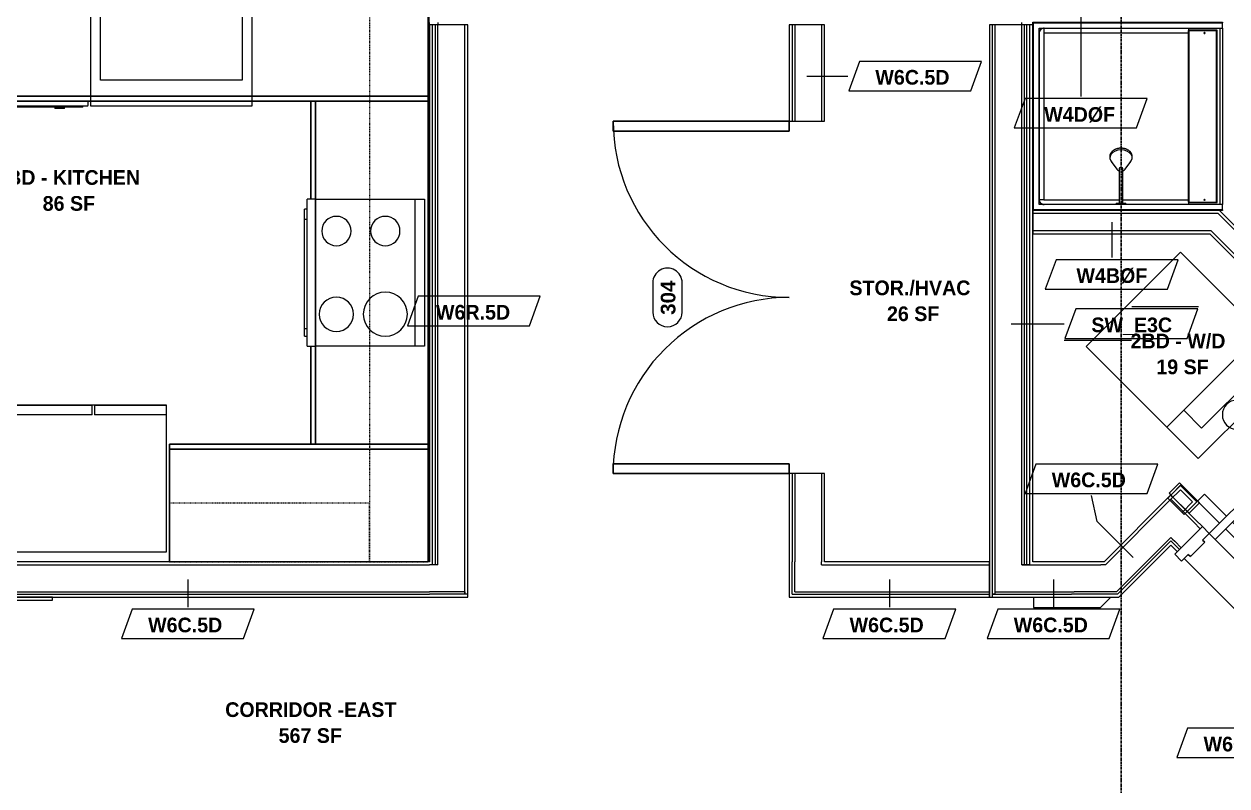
# Model space of a CAD drawing. Header units: inches. Extents: x -4058 to -1781, y 9814 to 12264.
# Drawn here: x -2724.6 to -2478.7, y 11679.6 to 11835.2 of the extents above; entities that cross this region are included whole.
import ezdxf

# ---------------------------------------------------------------- set-up
doc = ezdxf.new("R2010")
doc.units = ezdxf.units.IN
doc.header["$MEASUREMENT"] = 0
doc.linetypes.add('Dash', pattern=[0.25, 0.125, -0.125])
doc.linetypes.add('Grid Line 1_2_', pattern=[0.875, 0.5, -0.125, 0.125, -0.125])
for name, color, linetype, lineweight in [('0-1', 7, 'Continuous', 5), ('0-3', 8, 'Continuous', 9), ('A-AREA-IDEN', 2, 'Continuous', 9), ('A-DOOR-1', 7, 'Continuous', 9), ('A-DOOR-2', 10, 'Continuous', 30), ('A-DOOR-3', 31, 'Continuous', 9), ('A-DOOR-4', 31, 'Continuous', 30), ('A-DOOR-FRAM-2', 10, 'Continuous', 30), ('A-DOOR-IDEN', 31, 'Continuous', 9), ('A-FLOR-1', 7, 'Continuous', 9), ('A-FLOR-2', 192, 'Continuous', 9), ('A-WALL', 113, 'Continuous', 18), ('A-WALL-2', 250, 'Continuous', 18), ('A-WALL-3', 113, 'Continuous', 9), ('A-WALL-IDEN', 211, 'Continuous', 9), ('I-WALL-1', 7, 'Continuous', 9), ('P-SANR-FIXT', 6, 'Continuous', 9), ('Q-CASE', 31, 'Continuous', 9), ('Q-CASE-HDLN', 31, 'Dash', 9), ('Q-SPCQ', 91, 'Continuous', 9), ('S-GRID-1', 1, 'Grid Line 1_2_', 30)]:
    doc.layers.add(name, color=color, linetype=linetype, lineweight=lineweight)
doc.styles.add('Arial_B', font='arialbd.ttf', dxfattribs={"height": 3})
doc.styles.add('Century Gothic_B', font='GOTHICB.TTF', dxfattribs={"height": 3})

# ---------------------------------------------------------------- blocks, each defined once
blk = doc.blocks.new('CTR - 1st Phase - Shell_rvt-1-UNITS PLANS - 3RD FLOOR')
at = {"layer": 'A-FLOR-1'}
for p, q in [((-2641.75, 11835.07), (-2641.75, 11835.56)), ((-2640, 11835.56), (-2640, 11835.07)), ((-2520.62, 11835.07), (-2520.62, 11835.56)), ((-2518.25, 11718.11), (-2518.25, 11715.99)), ((-2504.54, 11715.99), (-2502.42, 11718.11)), ((-2518.25, 11715.99), (-2504.54, 11715.99))]:
    blk.add_line(p, q, dxfattribs=at)
blk = doc.blocks.new('HOLLOW METAL - DOUBLE - HM - METAL LEAF - 20 MIN_ - 6-0 x 6-8-2194248-UNITS PLANS - 3RD FLOOR')
at = {"layer": 'A-DOOR-1'}
for centre, start, end in [((-36, 3.625), 360, 90), ((36, 3.625), 90, 180)]:
    blk.add_arc(centre, 36, start, end, dxfattribs=at)
at = {"layer": 'A-DOOR-2'}
for p, q in [((-36, 3.625), (-36, 39.625)), ((-36, 39.625), (-34, 39.625)), ((-34, 39.625), (-34, 3.625)), ((36, 39.625), (34, 39.625)), ((34, 39.625), (34, 3.625)), ((36, 3.625), (36, 39.625)), ((-34, 3.625), (-36, 3.625)), ((34, 3.625), (36, 3.625))]:
    blk.add_line(p, q, dxfattribs=at)
blk = doc.blocks.new('HOLLOW METAL - UNIT DOOR-2191977-UNITS PLANS - 3RD FLOOR')
at = {"layer": 'A-DOOR-1'}
blk.add_arc((18, -3.875), 36, 180, 270, dxfattribs=at)
at = {"layer": 'A-DOOR-2'}
for p, q in [((16.25, -3.875), (18, -3.875)), ((16.25, -39.875), (16.25, -3.875)), ((18, -3.875), (18, -39.875)), ((18, -39.875), (16.25, -39.875))]:
    blk.add_line(p, q, dxfattribs=at)
at = {"layer": 'A-DOOR-FRAM-2'}
for p, q in [((-20, 4.125), (-18, 4.125)), ((-20, -3.875), (-20, 4.125)), ((-18, 4.125), (-18, 2.1875)), ((18, 4.125), (20, 4.125)), ((18, 2.1875), (18, 4.125)), ((20, 4.125), (20, -3.875)), ((-18, 2.1875), (-17.375, 2.1875)), ((-17.375, 2.1875), (-17.375, -1.9375)), ((17.375, 2.1875), (18, 2.1875)), ((17.375, -1.9375), (17.375, 2.1875)), ((-18, -1.9375), (-18, -3.875)), ((-17.375, -1.9375), (-18, -1.9375)), ((18, -1.9375), (17.375, -1.9375)), ((18, -3.875), (18, -1.9375)), ((-18, -3.875), (-20, -3.875)), ((20, -3.875), (18, -3.875))]:
    blk.add_line(p, q, dxfattribs=at)
blk = doc.blocks.new('CTR - 1st Phase - Common Walls_rvt-1-UNITS PLANS - 3RD FLOOR')
at = {"layer": 'A-WALL-2'}
for p, q in [((-2641.12, 11724.74), (-2641.12, 11835.07)), ((-2640.5, 11724.74), (-2640.5, 11835.07)), ((-2640, 11724.74), (-2640, 11835.07)), ((-2634.5, 11719.24), (-2634.5, 11835.07)), ((-2567.57, 11835.07), (-2567.57, 11815.36)), ((-2567.07, 11835.07), (-2567.07, 11815.36)), ((-2561.57, 11835.07), (-2561.57, 11815.36)), ((-2526.62, 11725.36), (-2526.62, 11835.07)), ((-2526.12, 11725.36), (-2526.12, 11835.07)), ((-2520.62, 11725.36), (-2520.62, 11835.07)), ((-2520.12, 11725.36), (-2520.12, 11835.07)), ((-2519.62, 11725.36), (-2519.62, 11835.07)), ((-2519, 11725.36), (-2519, 11835.07)), ((-2567.57, 11743.36), (-2567.57, 11725.36)), ((-2567.07, 11743.36), (-2567.07, 11725.36)), ((-2561.57, 11743.36), (-2561.57, 11725.36)), ((-2503.57, 11724.74), (-2490.19, 11738.12)), ((-2490.19, 11738.12), (-2486.3, 11734.23)), ((-2486.3, 11734.23), (-2485.51, 11733.44)), ((-2485.51, 11733.44), (-2484.18, 11732.11)), ((-2501.3, 11719.24), (-2490.19, 11730.34)), ((-2501.09, 11718.74), (-2490.19, 11729.64)), ((-2490.19, 11730.34), (-2489.84, 11729.99)), ((-2490.19, 11729.64), (-2489.75, 11729.19)), ((-2489.84, 11729.99), (-2489.4, 11729.55)), ((-2489.4, 11729.55), (-2488.07, 11728.22)), ((-2489.75, 11729.19), (-2488.43, 11727.87)), ((-2731.11, 11724.74), (-2641.75, 11724.74)), ((-2641.12, 11724.74), (-2641.75, 11724.74)), ((-2640.5, 11724.74), (-2641.12, 11724.74)), ((-2640, 11724.74), (-2640.5, 11724.74)), ((-2567.57, 11719.24), (-2567.57, 11725.36)), ((-2567.07, 11724.74), (-2567.07, 11725.36)), ((-2567.07, 11719.24), (-2567.07, 11724.74)), ((-2561.57, 11724.74), (-2561.57, 11725.36)), ((-2561.57, 11724.74), (-2527.25, 11724.74)), ((-2526.62, 11718.74), (-2526.62, 11725.36)), ((-2526.12, 11724.74), (-2526.12, 11725.36)), ((-2526.12, 11719.24), (-2526.12, 11724.74)), ((-2520.62, 11724.74), (-2520.62, 11725.36)), ((-2520.12, 11724.74), (-2520.62, 11724.74)), ((-2520.62, 11724.74), (-2520.12, 11724.74)), ((-2520.12, 11724.74), (-2520.12, 11725.36)), ((-2519.62, 11724.74), (-2520.12, 11724.74)), ((-2520.12, 11724.74), (-2519.62, 11724.74)), ((-2519.62, 11724.74), (-2519.62, 11725.36)), ((-2519, 11724.74), (-2519.62, 11724.74)), ((-2519.62, 11724.74), (-2519, 11724.74)), ((-2519, 11724.74), (-2519, 11725.36)), ((-2519, 11724.74), (-2504.46, 11724.74)), ((-2503.57, 11724.74), (-2504.46, 11724.74)), ((-2731.11, 11719.24), (-2641.75, 11719.24)), ((-2731.11, 11718.74), (-2641.75, 11718.74)), ((-2640, 11719.24), (-2641.75, 11719.24)), ((-2634.5, 11718.74), (-2641.75, 11718.74)), ((-2634.5, 11719.24), (-2640, 11719.24)), ((-2634.5, 11718.74), (-2634.5, 11719.24)), ((-2634.5, 11719.24), (-2634.5, 11718.74)), ((-2633.87, 11718.74), (-2634.5, 11718.74)), ((-2567.57, 11718.74), (-2567.57, 11719.24)), ((-2567.57, 11718.74), (-2527.25, 11718.74)), ((-2567.07, 11719.24), (-2527.25, 11719.24)), ((-2526.62, 11718.11), (-2526.62, 11718.74)), ((-2526.12, 11718.74), (-2526.62, 11718.74)), ((-2526.62, 11718.74), (-2526.12, 11718.74)), ((-2526.12, 11718.74), (-2526.12, 11719.24)), ((-2526.12, 11719.24), (-2509.96, 11719.24)), ((-2526.12, 11718.74), (-2510.46, 11718.74)), ((-2501.8, 11718.74), (-2510.46, 11718.74)), ((-2509.07, 11719.24), (-2509.96, 11719.24)), ((-2501.3, 11719.24), (-2509.07, 11719.24)), ((-2501.09, 11718.74), (-2501.8, 11718.74))]:
    blk.add_line(p, q, dxfattribs=at)
at = {"layer": 'I-WALL-1'}
for p, q in [((-2641.75, 11835.07), (-2641.75, 11725.36)), ((-2633.87, 11835.07), (-2641.75, 11835.07)), ((-2633.87, 11718.74), (-2633.87, 11835.07)), ((-2560.95, 11835.07), (-2568.2, 11835.07)), ((-2568.2, 11835.07), (-2568.2, 11815.36)), ((-2560.95, 11815.36), (-2560.95, 11835.07)), ((-2527.25, 11835.07), (-2527.25, 11725.36)), ((-2518.37, 11835.07), (-2527.25, 11835.07)), ((-2568.2, 11815.36), (-2560.95, 11815.36)), ((-2518.37, 11725.36), (-2518.37, 11797.11)), ((-2560.95, 11743.36), (-2568.2, 11743.36)), ((-2568.2, 11743.36), (-2568.2, 11725.36)), ((-2560.95, 11725.36), (-2560.95, 11743.36)), ((-2490.19, 11739), (-2503.83, 11725.36)), ((-2489.75, 11738.56), (-2490.19, 11739)), ((-2485.07, 11733.88), (-2489.75, 11738.56)), ((-2483.74, 11732.55), (-2485.07, 11733.88)), ((-2481.09, 11729.9), (-2456.87, 11705.68)), ((-2500.83, 11718.11), (-2490.19, 11728.75)), ((-2490.19, 11728.75), (-2488.87, 11727.43)), ((-2641.75, 11725.36), (-2731.11, 11725.36)), ((-2568.2, 11725.36), (-2568.2, 11718.74)), ((-2527.25, 11725.36), (-2560.95, 11725.36)), ((-2527.25, 11718.11), (-2527.25, 11725.36)), ((-2527.25, 11725.36), (-2527.25, 11718.11)), ((-2503.83, 11725.36), (-2518.37, 11725.36)), ((-2462, 11700.56), (-2487.45, 11726.01)), ((-2718.77, 11718.11), (-2738.36, 11718.11)), ((-2738.36, 11717.49), (-2718.77, 11717.49)), ((-2731.11, 11718.11), (-2641.75, 11718.11)), ((-2718.77, 11717.49), (-2718.77, 11718.11)), ((-2641.75, 11718.11), (-2633.87, 11718.11)), ((-2633.87, 11718.11), (-2633.87, 11718.74)), ((-2568.2, 11718.74), (-2568.2, 11718.11)), ((-2568.2, 11718.11), (-2527.25, 11718.11)), ((-2527.25, 11718.11), (-2526.62, 11718.11)), ((-2526.62, 11718.11), (-2511.08, 11718.11)), ((-2511.08, 11718.11), (-2501.71, 11718.11)), ((-2501.71, 11718.11), (-2500.83, 11718.11))]:
    blk.add_line(p, q, dxfattribs=at)
at = {"layer": '0-3'}
for name, p, rotation in [('HOLLOW METAL - DOUBLE - HM - METAL LEAF - 20 MIN_ - 6-0 x 6-8-2194248-UNITS PLANS - 3RD FLOOR', (-2564.57, 11779.36), 89.99999999999577), ('HOLLOW METAL - UNIT DOOR-2191977-UNITS PLANS - 3RD FLOOR', (-2472.34, 11715.67), 134.9999999999988)]:
    blk.add_blockref(name, p, dxfattribs=dict(at, rotation=rotation))
blk = doc.blocks.new('CTR - 1st Phase - Structure_rvt-1-UNITS PLANS - 3RD FLOOR')
at = {"layer": 'S-GRID-1'}
blk.add_line((-2500.32, 9814.03), (-2500.32, 12247.5), dxfattribs=at)
blk = doc.blocks.new('SWING - SINGLE - FLUSH - SWING - FLUSH - 3-0 x 6-8 - PASSAGE-V30-UNITS PLANS - 3RD FLOOR')
at = {"layer": 'A-DOOR-3'}
for p, q in [((-18, 2.87), (-21, 2.87)), ((-21, 2.87), (-21, -2.38)), ((-18, -2.38), (-18, 2.87)), ((21, 2.87), (18, 2.87)), ((18, 2.87), (18, -2.38)), ((21, -2.38), (21, 2.87)), ((-21, -2.38), (-18, -2.38)), ((-18, -2.38), (-21, -2.38)), ((-21, -2.38), (-21, -2.88)), ((-18, -2.88), (-18, -2.38)), ((18, -2.38), (21, -2.38)), ((21, -2.38), (18, -2.38)), ((18, -2.38), (18, -2.88)), ((21, -2.88), (21, -2.38)), ((-21, -2.88), (-18, -2.88)), ((18, -2.88), (21, -2.88))]:
    blk.add_line(p, q, dxfattribs=at)
blk.add_arc((18, 2.37), 36.07, 93.1789, 180, dxfattribs=at)
at = {"layer": 'A-DOOR-4'}
for p, q in [((16, 10.48), (16, 38.39)), ((18, 38.39), (16, 38.39)), ((18, 10.48), (18, 38.39)), ((16, 2.37), (16, 8.73)), ((18, 2.37), (18, 8.73)), ((18, 2.37), (16, 2.37))]:
    blk.add_line(p, q, dxfattribs=at)
blk = doc.blocks.new('Stacked Washer and Dryer - 26_x25_ - Private-3627842-UNITS PLANS - 3RD FLOOR')
at = {"layer": 'P-SANR-FIXT'}
for p, q in [((0, 13.625), (32.4375, 13.625)), ((0, 13.625), (0, -13.625)), ((23.34375, -13.625), (23.34375, 13.625)), ((32.4375, 13.625), (32.4375, -13.625)), ((28.53125, 8.75), (23.34375, 8.75)), ((28.53125, -8.75), (28.53125, 8.75)), ((23.34375, -8.75), (28.53125, -8.75)), ((32.4375, -13.625), (0, -13.625))]:
    blk.add_line(p, q, dxfattribs=at)
blk = doc.blocks.new('The Shower - The Shower-4199730-UNITS PLANS - 3RD FLOOR')
at = {"layer": 'P-SANR-FIXT'}
for p, q in [((0, 39.25), (0.12, 39.25)), ((0, 0.5), (0, 39.25)), ((1.25, 39.25), (0.12, 39.25)), ((0.12, 0.62), (0.12, 39.25)), ((1.25, 39.25), (37.25, 39.25)), ((1.25, 38.75), (1.25, 39.25)), ((1.25, 1.75), (1.25, 39.25)), ((37.25, 38.75), (1.25, 38.75)), ((1.62, 38.13), (1.62, 32.27)), ((36.88, 38.13), (1.62, 38.13)), ((36.75, 38), (1.75, 38)), ((1.75, 38), (1.75, 32.38)), ((36.75, 32.38), (36.75, 38)), ((36.88, 32.27), (36.88, 38.13)), ((37.25, 39.25), (37.25, 38.75)), ((38.38, 39.25), (37.25, 39.25)), ((37.25, 39.25), (37.25, 19.48)), ((38.38, 39.25), (38.5, 39.25)), ((38.38, 39.25), (38.38, 0.62)), ((38.5, 39.25), (38.5, 0.5)), ((1.75, 32.38), (36.75, 32.38)), ((2.2, 2.75), (2.2, 32.27)), ((36.3, 32.27), (2.2, 32.27)), ((36.3, 18.89), (36.3, 32.27)), ((36.3, 2.75), (36.3, 18.11)), ((37.25, 17.52), (37.25, 1.75)), ((1.28, 2.51), (1.3, 2.43)), ((2.25, 2.7), (36.25, 2.7)), ((37.2, 2.43), (37.22, 2.51)), ((38.5, 0.5), (0, 0.5)), ((38.38, 0.62), (0.12, 0.62)), ((37.25, 1.75), (1.25, 1.75)), ((1.37, 2.28), (1.38, 2.26)), ((1.4, 2.23), (1.42, 2.2)), ((1.51, 2.08), (1.58, 2.01)), ((1.7, 1.92), (1.73, 1.9)), ((1.93, 1.8), (2.01, 1.78)), ((2.25, 1.77), (36.25, 1.77)), ((36.25, 1.75), (36.25, 1.77)), ((36.49, 1.78), (36.57, 1.8)), ((36.77, 1.9), (36.8, 1.92)), ((36.92, 2.01), (36.99, 2.08)), ((37.08, 2.2), (37.1, 2.23)), ((37.12, 2.26), (37.13, 2.28))]:
    blk.add_line(p, q, dxfattribs=at)
for centre, radius, start, end in [((2.2, 35.56), 0.125, 0, 180), ((2.2, 35.56), 0.125, 180, 0), ((36.3, 35.56), 0.125, 0, 180), ((36.3, 35.56), 0.125, 180, 0), ((2.25, 2.75), 1, 180, 270), ((36.25, 2.75), 1, 270, 0)]:
    blk.add_arc(centre, radius, start, end, dxfattribs=at)
for centre, major_axis, start_param, end_param in [((2.2, 32.28), (-0.95, 0), 0, 1.570796), ((36.3, 32.28), (0.95, 0), 4.712389, 6.283185)]:
    blk.add_ellipse(centre, major_axis=major_axis, ratio=0.019505, start_param=start_param, end_param=end_param, dxfattribs=at)
for points, knots in [([(1.25, 2.77), (1.25, 2.77), (1.27, 2.76), (1.4, 2.76), (1.64, 2.75), (1.95, 2.75), (2.12, 2.75), (2.2, 2.75)], [-1, -1, -1, -1, -0.833333, -0.666667, -0.333333, -0.166667, 0, 0, 0, 0]), ([(1.25, 2.77), (1.25, 2.7), (1.26, 2.57), (1.34, 2.32), (1.53, 2.04), (1.8, 1.86), (2.06, 1.78), (2.19, 1.77), (2.25, 1.77)], [-1, -1, -1, -1, -0.874768, -0.749536, -0.499072, -0.248608, -0.123376, 0.001856, 0.001856, 0.001856, 0.001856]), ([(2.2, 2.75), (2.2, 2.74), (2.2, 2.74), (2.2, 2.73), (2.21, 2.72), (2.21, 2.72), (2.22, 2.71), (2.23, 2.71), (2.24, 2.7), (2.24, 2.7), (2.25, 2.7), (2.25, 2.7)], [-1, -1, -1, -1, -0.833333, -0.75, -0.666667, -0.583333, -0.416667, -0.291667, -0.208333, -0.083333, 0, 0, 0, 0]), ([(36.25, 1.77), (36.32, 1.77), (36.45, 1.78), (36.7, 1.86), (36.98, 2.04), (37.16, 2.32), (37.24, 2.57), (37.25, 2.7), (37.25, 2.77)], [-1, -1, -1, -1, -0.874768, -0.749536, -0.499072, -0.248608, -0.123376, 0.001856, 0.001856, 0.001856, 0.001856]), ([(36.25, 2.7), (36.26, 2.7), (36.26, 2.7), (36.27, 2.7), (36.28, 2.71), (36.28, 2.71), (36.29, 2.72), (36.29, 2.73), (36.3, 2.74), (36.3, 2.74), (36.3, 2.75), (36.3, 2.75)], [-1, -1, -1, -1, -0.833333, -0.75, -0.666667, -0.583333, -0.416667, -0.291667, -0.208333, -0.083333, 0, 0, 0, 0]), ([(36.25, 1.8), (36.25, 1.82), (36.25, 1.91), (36.25, 2.14), (36.25, 2.45), (36.25, 2.62), (36.25, 2.7)], [-0.8333333, -0.8333333, -0.8333333, -0.8333333, -0.6666667, -0.3333333, -0.1666667, 0, 0, 0, 0]), ([(1.59, 2), (1.55, 2.04), (1.47, 2.12), (1.41, 2.21), (1.38, 2.25)], [0.4597287, 0.4597287, 0.4597287, 0.4597287, 0.5714286, 0.666048, 0.666048, 0.666048, 0.666048]), ([(2.25, 1.75), (2.17, 1.75), (2.03, 1.77), (1.86, 1.82), (1.77, 1.87), (1.75, 1.88)], [0, 0, 0, 0, 0.1428571, 0.2857143, 0.332096, 0.332096, 0.332096, 0.332096]), ([(36.75, 1.88), (36.7, 1.85), (36.59, 1.8), (36.42, 1.76), (36.31, 1.75), (36.25, 1.75)], [0.6665409, 0.6665409, 0.6665409, 0.6665409, 0.7857143, 0.8928571, 1, 1, 1, 1]), ([(37.01, 2.11), (36.97, 2.05), (36.89, 1.97), (36.79, 1.91), (36.75, 1.88)], [0.4462442, 0.4462442, 0.4462442, 0.4462442, 0.5714286, 0.666048, 0.666048, 0.666048, 0.666048]), ([(37.19, 2.42), (37.18, 2.38), (37.16, 2.33), (37.13, 2.27), (37.12, 2.25)], [0.2167295, 0.2167295, 0.2167295, 0.2167295, 0.2857143, 0.332096, 0.332096, 0.332096, 0.332096])]:
    blk.add_open_spline(points, degree=3, knots=knots, dxfattribs=at)
for points in [[(1.25, 2.71), (1.25, 2.72), (1.25, 2.74), (1.25, 2.75)], [(37.25, 2.75), (37.25, 2.72), (37.25, 2.7), (37.25, 2.67)], [(1.38, 2.25), (1.37, 2.27), (1.36, 2.3), (1.35, 2.32)], [(1.75, 1.88), (1.71, 1.91), (1.67, 1.94), (1.63, 1.97)], [(37.12, 2.25), (37.09, 2.21), (37.07, 2.18), (37.05, 2.15)]]:
    blk.add_open_spline(points, degree=3, dxfattribs=at)
blk = doc.blocks.new('Shower Head - Shower Head-3265626-UNITS PLANS - 3RD FLOOR')
at = {"layer": 'P-SANR-FIXT'}
for p, q in [((-0.98, 0), (-0.98, -0.26)), ((-0.98, 0), (0.98, 0)), ((0.98, -0.26), (-0.98, -0.26)), ((-0.39, -0.26), (-0.39, -1)), ((0.39, -1), (0.39, -0.26)), ((0.98, -0.26), (0.98, 0)), ((-0.84, -7.19), (-2.02, -8.78)), ((-0.39, -6.01), (-0.39, -7.27)), ((0.39, -7.27), (0.39, -6.01)), ((2.02, -8.78), (0.84, -7.19)), ((-2.28, -9.54), (-2.28, -9.81)), ((2.28, -9.81), (2.28, -9.54))]:
    blk.add_line(p, q, dxfattribs=at)
at = {"layer": 'P-SANR-FIXT', "flags": 128}
for points in [[(-0.39, -1), (-0.39, -1.29), (-0.39, -1.57), (-0.39, -1.85), (-0.39, -2.13), (-0.39, -2.41), (-0.39, -2.69), (-0.39, -2.96), (-0.39, -3.23), (-0.39, -3.5), (-0.39, -3.76), (-0.39, -4.02), (-0.39, -4.27), (-0.39, -4.52), (-0.39, -4.77), (-0.39, -5), (-0.39, -5.23), (-0.39, -5.46), (-0.39, -5.67), (-0.39, -5.88), (-0.39, -6.01)], [(0.39, -6.01), (0.39, -5.81), (0.39, -5.6), (0.39, -5.38), (0.39, -5.15), (0.39, -4.92), (0.39, -4.68), (0.39, -4.43), (0.39, -4.18), (0.39, -3.93), (0.39, -3.67), (0.39, -3.4), (0.39, -3.13), (0.39, -2.86), (0.39, -2.59), (0.39, -2.31), (0.39, -2.03), (0.39, -1.75), (0.39, -1.46), (0.39, -1.18), (0.39, -1)], [(-0.39, -6.87), (-0.43, -6.88), (-0.46, -6.9), (-0.49, -6.91), (-0.52, -6.93), (-0.55, -6.94), (-0.58, -6.96), (-0.61, -6.98), (-0.64, -7), (-0.67, -7.03), (-0.7, -7.05), (-0.73, -7.07), (-0.76, -7.1), (-0.78, -7.13), (-0.81, -7.16), (-0.83, -7.19), (-0.84, -7.19)], [(0.84, -7.19), (0.81, -7.16), (0.79, -7.13), (0.76, -7.1), (0.73, -7.08), (0.7, -7.05), (0.68, -7.03), (0.65, -7.01), (0.62, -6.98), (0.59, -6.97), (0.56, -6.95), (0.53, -6.93), (0.49, -6.91), (0.46, -6.9), (0.43, -6.89), (0.4, -6.87)], [(-2.28, -9.81), (-2.28, -9.88), (-2.28, -9.95), (-2.27, -10.02), (-2.25, -10.09), (-2.24, -10.16), (-2.21, -10.23), (-2.19, -10.3), (-2.16, -10.36), (-2.13, -10.43), (-2.09, -10.49), (-2.05, -10.55), (-2.01, -10.61), (-1.97, -10.67), (-1.92, -10.73), (-1.86, -10.79), (-1.81, -10.84), (-1.75, -10.89), (-1.69, -10.94), (-1.63, -10.99), (-1.57, -11.04), (-1.5, -11.08), (-1.43, -11.12), (-1.36, -11.16), (-1.28, -11.2), (-1.21, -11.24), (-1.13, -11.27), (-1.05, -11.3), (-0.97, -11.33), (-0.89, -11.36), (-0.81, -11.38), (-0.72, -11.4), (-0.64, -11.42), (-0.55, -11.44), (-0.47, -11.45), (-0.38, -11.46), (-0.29, -11.47), (-0.2, -11.48), (-0.11, -11.49), (-0.02, -11.49), (0, -11.49)], [(0, -11.49), (0.09, -11.49), (0.18, -11.48), (0.27, -11.48), (0.35, -11.47), (0.44, -11.46), (0.53, -11.44), (0.62, -11.43), (0.7, -11.41), (0.79, -11.39), (0.87, -11.36), (0.95, -11.34), (1.03, -11.31), (1.11, -11.28), (1.19, -11.25), (1.26, -11.21), (1.34, -11.17), (1.41, -11.13), (1.48, -11.09), (1.55, -11.05), (1.61, -11), (1.68, -10.95), (1.74, -10.9), (1.8, -10.85), (1.85, -10.8), (1.9, -10.74), (1.95, -10.69), (2, -10.63), (2.04, -10.57), (2.08, -10.51), (2.12, -10.44), (2.15, -10.38), (2.18, -10.31), (2.21, -10.25), (2.23, -10.18), (2.25, -10.11), (2.26, -10.04), (2.27, -9.97), (2.28, -9.9), (2.28, -9.83), (2.28, -9.81)]]:
    blk.add_lwpolyline(points, dxfattribs=at)
at = {"layer": 'P-SANR-FIXT'}
for centre, major_axis, start_param, end_param in [((0, -7.27), (0.394, 0), 3.141593, 4.712389), ((0, -7.27), (-0.394, 0), 1.570796, 3.141593), ((0, -9.54), (2.28, 0), 2.468394, 4.712389), ((0, -9.54), (-2.28, 0), 1.570796, 3.814791)]:
    blk.add_ellipse(centre, major_axis=major_axis, ratio=0.707107, start_param=start_param, end_param=end_param, dxfattribs=at)
blk = doc.blocks.new('OD_CW_Upper Cabinet - OD_CW_Upper Cabinet-4366995-UNITS PLANS - 3RD FLOOR')
at = {"layer": 'Q-CASE-HDLN'}
for p, q in [((115.86, 24), (0.74, 24)), ((0.74, 24), (0.74, 12)), ((115.86, 12), (115.86, 24)), ((0.74, 12), (115.86, 12))]:
    blk.add_line(p, q, dxfattribs=at)
blk = doc.blocks.new('OD_CW_Base Cabinet - OD_CW_Base Cabinet-V37-UNITS PLANS - 3RD FLOOR')
at = {"layer": 'Q-CASE'}
for p, q in [((70.86, 24), (0.74, 24)), ((0.74, 24), (70.86, 24)), ((70.86, 0), (70.86, 24)), ((70.86, 24), (70.86, 1)), ((0.74, 1), (20.8, 1)), ((20.8, 1), (0.74, 1)), ((0.74, 0), (20.8, 0)), ((20.8, 0), (0.74, 0)), ((50.8, 1), (70.86, 1)), ((70.86, 1), (50.8, 1)), ((50.8, 0), (70.86, 0)), ((70.86, 0), (50.8, 0)), ((70.86, 1), (70.86, 0))]:
    blk.add_line(p, q, dxfattribs=at)
blk = doc.blocks.new('OD_CW_Base Cabinet - OD_CW_Base Cabinet-V38-UNITS PLANS - 3RD FLOOR')
at = {"layer": 'Q-CASE'}
for p, q in [((0.74, 24), (0.74, 0)), ((107.93, 24), (0.74, 24)), ((107.93, 0), (107.93, 24)), ((0.74, 0), (107.93, 0))]:
    blk.add_line(p, q, dxfattribs=at)
blk = doc.blocks.new('OD_CW_Upper Cabinet - OD_CW_Upper Cabinet-4366996-UNITS PLANS - 3RD FLOOR')
at = {"layer": 'Q-CASE-HDLN'}
for p, q in [((41.64, 24), (0.74, 24)), ((0.74, 24), (0.74, 12)), ((41.64, 12), (41.64, 24)), ((0.74, 12), (41.64, 12))]:
    blk.add_line(p, q, dxfattribs=at)
blk = doc.blocks.new('OD_CW_Base Cabinet - OD_CW_Base Cabinet-V39-UNITS PLANS - 3RD FLOOR')
at = {"layer": 'Q-CASE'}
for p, q in [((0.74, 24), (0.74, 0)), ((0.74, 1), (0.74, 24)), ((53.64, 0), (53.64, 24)), ((53.64, 24), (53.64, 1)), ((0.74, 0), (0.74, 1)), ((0.74, 1), (53.64, 1)), ((53.64, 1), (0.74, 1)), ((0.74, 0), (53.64, 0)), ((53.64, 0), (0.74, 0)), ((53.64, 1), (53.64, 0))]:
    blk.add_line(p, q, dxfattribs=at)
blk = doc.blocks.new('Refrigerator_-_Side-by-Side_6047 - 36_ X 30_-345559-UNITS PLANS - 3RD FLOOR')
at = {"layer": 'Q-SPCQ'}
for p, q in [((17.87, 14.42), (-17.88, 14.42)), ((-17.88, 14.42), (-17.88, -15.58)), ((17.87, -15.58), (17.87, 14.42)), ((-17.88, -13.58), (-3.13, -13.58)), ((-17.88, -13.58), (-17.88, -15.58)), ((-3.13, -15.58), (-3.13, -13.58)), ((-2.63, -13.58), (17.87, -13.58)), ((-2.63, -13.58), (-2.63, -15.58)), ((17.87, -15.58), (17.87, -13.58)), ((-17.88, -15.58), (17.87, -15.58)), ((-3.13, -15.58), (-17.88, -15.58)), ((17.87, -15.58), (-2.63, -15.58))]:
    blk.add_line(p, q, dxfattribs=at)
blk = doc.blocks.new('Dishwasher_15404 - 34_ counter-3395311-UNITS PLANS - 3RD FLOOR')
at = {"layer": 'Q-SPCQ'}
for p, q in [((23.68, 0), (22.88, 0)), ((23.87, -22.93), (23.87, -0.2)), ((24.12, -1.09), (23.87, -1.09)), ((24.12, -1.09), (24.12, -22.91)), ((24.37, -4.82), (24.12, -4.82)), ((24.37, -4.82), (24.37, -5.81)), ((24.12, -6.79), (24.37, -6.79)), ((24.37, -5.81), (24.37, -6.79)), ((24.37, -16.15), (24.12, -16.15)), ((24.12, -16.74), (24.37, -16.74)), ((24.37, -16.15), (24.37, -16.74)), ((24.37, -17.33), (24.12, -17.33)), ((24.12, -17.92), (24.37, -17.92)), ((24.37, -18.51), (24.12, -18.51)), ((24.12, -19.1), (24.37, -19.1)), ((24.37, -17.33), (24.37, -17.92)), ((24.37, -18.51), (24.37, -19.1)), ((24.37, -19.69), (24.12, -19.69)), ((24.12, -20.28), (24.37, -20.28)), ((24.37, -19.69), (24.37, -20.28)), ((22.88, -24), (23.68, -24)), ((24.12, -22.91), (23.87, -22.91)), ((23.87, -23.8), (23.87, -22.93))]:
    blk.add_line(p, q, dxfattribs=at)
for centre, radius, start, end in [((23.68, -0.2), 0.197, 360, 90), ((23.68, -0.2), 0.197, 15, 75), ((22.8, -22.93), 1.07, 273.885, 0), ((23.68, -23.8), 0.197, 270, 0)]:
    blk.add_arc(centre, radius, start, end, dxfattribs=at)
blk = doc.blocks.new('Range - 24_ x 30_-3317832-UNITS PLANS - 3RD FLOOR')
at = {"layer": 'Q-SPCQ'}
for p, q in [((2, 0.5), (3.61, 0.5)), ((2, 0.5), (2, 0)), ((3.61, 0.5), (25.87, 0.5)), ((3.61, 0.5), (3.61, 0)), ((25.87, 0), (25.87, 0.5)), ((25.87, 0.5), (28, 0.5)), ((28, 0), (28, 0.5)), ((0, 0), (30, 0)), ((0, 0), (0, -1.75)), ((0, -1.75), (30, -1.75)), ((0, -22), (0, -1.75)), ((30, -1.75), (0, -1.75)), ((30, -1.75), (30, 0)), ((30, -1.75), (30, -22)), ((0, -24), (0, -22)), ((30, -22), (0, -22)), ((30, -22), (30, -24)), ((30, -24), (0, -24))]:
    blk.add_line(p, q, dxfattribs=at)
for centre, radius, start, end in [((6.5, -6), 3.5, 360, 180), ((23.5, -6), 3, 360, 180), ((6.5, -6), 3.5, 180, 360), ((23.5, -6), 3, 180, 360), ((6.5, -16), 4.5, 360, 180), ((23.5, -16), 3, 0, 180), ((6.5, -16), 4.5, 180, 360), ((23.5, -16), 3, 180, 360)]:
    blk.add_arc(centre, radius, start, end, dxfattribs=at)
blk = doc.blocks.new('Stainless Steel Farmhous Kitchen Sink - Stainless Steel Farmhous Kitchen Sink-4315883-UNITS PLANS - 3RD FLOOR')
at = {"layer": 'P-SANR-FIXT'}
for p, q in [((-33, 22.2), (-33, 2.25)), ((0, 22.2), (-33, 22.2)), ((0, 2.25), (0, 22.2)), ((-31, 3), (-31, 16.96)), ((-31, 16.96), (-2, 16.96)), ((-2, 16.96), (-2, 3)), ((-2, 3), (-31, 3)), ((-33, 2.25), (0, 2.25))]:
    blk.add_line(p, q, dxfattribs=at)
blk = doc.blocks.new('Wall Tag - Shear Wall-3956451-UNITS PLANS - 3RD FLOOR')
at = {"layer": 'A-WALL-IDEN'}
for p, q in [((-0.3561, 0.0937), (-0.4244, -0.0937)), ((0.4244, 0.0937), (-0.3561, 0.0937)), ((0.4291, 0.1068), (0.0033, 0.1068)), ((0.3561, -0.0937), (0.4244, 0.0937)), ((0, -0.1068), (-0.4291, -0.1068)), ((-0.4244, -0.0937), (0.3561, -0.0937))]:
    blk.add_line(p, q, dxfattribs=at)
blk = doc.blocks.new('Wall Tag - Arch Wall-3956453-UNITS PLANS - 3RD FLOOR')
at = {"layer": 'A-WALL-IDEN'}
for p, q in [((-0.3561, 0.0937), (-0.4244, -0.0937)), ((0.4244, 0.0937), (-0.3561, 0.0937)), ((0.3561, -0.0937), (0.4244, 0.0937)), ((-0.4244, -0.0937), (0.3561, -0.0937))]:
    blk.add_line(p, q, dxfattribs=at)
blk = doc.blocks.new('Door Tag - Mark - Instance-4122133-UNITS PLANS - 3RD FLOOR')
at = {"layer": 'A-DOOR-IDEN'}
for p, q in [((0.09375, 0.09375), (-0.09375, 0.09375)), ((-0.09375, -0.09375), (0.09375, -0.09375))]:
    blk.add_line(p, q, dxfattribs=at)
for centre, start, end in [((-0.09375, 0), 90, 270), ((0.09375, 0), 270, 90)]:
    blk.add_arc(centre, 0.09375, start, end, dxfattribs=at)
blk = doc.blocks.new('Door Tag - Type Mark-2601225-UNITS PLANS - 3RD FLOOR')
at = {"layer": 'A-DOOR-IDEN'}
for p, q in [((0.09375, 0.09375), (-0.09375, 0.09375)), ((-0.09375, -0.09375), (0.09375, -0.09375))]:
    blk.add_line(p, q, dxfattribs=at)
for centre, start, end in [((-0.09375, 0), 90, 270), ((0.09375, 0), 270, 90)]:
    blk.add_arc(centre, 0.09375, start, end, dxfattribs=at)

msp = doc.modelspace()

# ---------------------------------------------------------------- linework, layer by layer
at = {"layer": 'A-FLOR-2'}
msp.add_line((-2641.82, 11725.36), (-2641.82, 12081.06), dxfattribs=at)
at = {"layer": 'A-WALL'}
for p, q in [((-2480.51, 11796.49), (-2518.37, 11796.49)), ((-2480.51, 11796.49), (-2456.15, 11772.14)), ((-2481.96, 11792.99), (-2518.37, 11792.99)), ((-2481.96, 11792.99), (-2458.63, 11769.66)), ((-2488.24, 11740.05), (-2490.37, 11737.92)), ((-2485.76, 11737.58), (-2488.24, 11740.05)), ((-2487.89, 11735.45), (-2485.76, 11737.58))]:
    msp.add_line(p, q, dxfattribs=at)
at = {"layer": 'A-WALL-3'}
for p, q in [((-2518.37, 11797.11), (-2518.37, 11792.36)), ((-2456.15, 11773.02), (-2480.25, 11797.11)), ((-2518.37, 11792.36), (-2482.22, 11792.36)), ((-2482.22, 11792.36), (-2459.51, 11769.66)), ((-2488.24, 11740.94), (-2490.81, 11738.36)), ((-2484.88, 11737.58), (-2488.24, 11740.94)), ((-2490.81, 11738.36), (-2487.45, 11735)), ((-2487.45, 11735), (-2484.88, 11737.58))]:
    msp.add_line(p, q, dxfattribs=at)
at = {"layer": 'A-WALL-IDEN'}
for p, q in [((-2508.6, 11837.55), (-2508.6, 11820.41)), ((-2564.57, 11824.59), (-2556.18, 11824.59)), ((-2502.26, 11794.74), (-2502.26, 11787.49)), ((-2522.81, 11774), (-2511.97, 11774)), ((-2505.22, 11733.59), (-2506.39, 11738.91)), ((-2497.85, 11726.22), (-2505.22, 11733.59)), ((-2691.12, 11721.74), (-2691.12, 11716.11)), ((-2547.72, 11721.74), (-2547.72, 11716.11)), ((-2514.17, 11721.74), (-2514.17, 11716.11))]:
    msp.add_line(p, q, dxfattribs=at)
at = {"layer": 'Q-CASE'}
for p, q in [((-2642.01, 11843.49), (-2642.01, 11820.49)), ((-2642.01, 11820.49), (-2749.2, 11820.49)), ((-2749.2, 11820.49), (-2642.01, 11820.49)), ((-2642.01, 11820.49), (-2642.01, 11819.49)), ((-2642.01, 11819.49), (-2749.2, 11819.49))]:
    msp.add_line(p, q, dxfattribs=at)

# ---------------------------------------------------------------- block references
at = {"layer": '0-1'}
for name in ['CTR - 1st Phase - Structure_rvt-1-UNITS PLANS - 3RD FLOOR', 'CTR - 1st Phase - Shell_rvt-1-UNITS PLANS - 3RD FLOOR', 'CTR - 1st Phase - Common Walls_rvt-1-UNITS PLANS - 3RD FLOOR']:
    msp.add_blockref(name, (0, 0), dxfattribs=at)
at = {"layer": 'A-DOOR-3', "rotation": 225.0000000000285}
msp.add_blockref('SWING - SINGLE - FLUSH - SWING - FLUSH - 3-0 x 6-8 - PASSAGE-V30-UNITS PLANS - 3RD FLOOR', (-2473.65, 11752.16), dxfattribs=at)
at = {"layer": 'A-DOOR-IDEN', "xscale": 31.99999999999999, "yscale": 31.99999999999999, "zscale": 31.99999999999999, "rotation": 89.99999999999955}
msp.add_blockref('Door Tag - Mark - Instance-4122133-UNITS PLANS - 3RD FLOOR', (-2593.08, 11779.36), dxfattribs=at)
at = {"layer": 'A-DOOR-IDEN', "xscale": 31.99999999999999, "yscale": 31.99999999999999, "zscale": 31.99999999999999}
msp.add_blockref('Door Tag - Type Mark-2601225-UNITS PLANS - 3RD FLOOR', (-2473.65, 11755.39), dxfattribs=at)
at = {"layer": 'A-WALL-IDEN', "xscale": 31.99999999999999, "yscale": 31.99999999999999, "zscale": 31.99999999999999}
for name, p in [('Wall Tag - Arch Wall-3956453-UNITS PLANS - 3RD FLOOR', (-2542.45, 11824.59)), ('Wall Tag - Arch Wall-3956453-UNITS PLANS - 3RD FLOOR', (-2508.6, 11816.99)), ('Wall Tag - Arch Wall-3956453-UNITS PLANS - 3RD FLOOR', (-2502.26, 11784.07)), ('Wall Tag - Arch Wall-3956453-UNITS PLANS - 3RD FLOOR', (-2632.68, 11776.59)), ('Wall Tag - Shear Wall-3956451-UNITS PLANS - 3RD FLOOR', (-2498.24, 11774)), ('Wall Tag - Arch Wall-3956453-UNITS PLANS - 3RD FLOOR', (-2506.39, 11742.33)), ('Wall Tag - Arch Wall-3956453-UNITS PLANS - 3RD FLOOR', (-2691.12, 11712.69)), ('Wall Tag - Arch Wall-3956453-UNITS PLANS - 3RD FLOOR', (-2547.72, 11712.69)), ('Wall Tag - Arch Wall-3956453-UNITS PLANS - 3RD FLOOR', (-2514.17, 11712.69)), ('Wall Tag - Arch Wall-3956453-UNITS PLANS - 3RD FLOOR', (-2475.36, 11688.36))]:
    msp.add_blockref(name, p, dxfattribs=at)
at = {"layer": 'P-SANR-FIXT'}
for name, p, rotation in [('Stainless Steel Farmhous Kitchen Sink - Stainless Steel Farmhous Kitchen Sink-4315883-UNITS PLANS - 3RD FLOOR', (-2711.01, 11840.72), 180), ('The Shower - The Shower-4199730-UNITS PLANS - 3RD FLOOR', (-2518.87, 11835.61), 270.0000000000799), ('Shower Head - Shower Head-3265626-UNITS PLANS - 3RD FLOOR', (-2500.37, 11798.36), 180), ('Stacked Washer and Dryer - 26_x25_ - Private-3627842-UNITS PLANS - 3RD FLOOR', (-2497.87, 11779), 314.9999999999662)]:
    msp.add_blockref(name, p, dxfattribs=dict(at, rotation=rotation))
at = {"layer": 'Q-CASE'}
msp.add_blockref('OD_CW_Base Cabinet - OD_CW_Base Cabinet-V38-UNITS PLANS - 3RD FLOOR', (-2749.94, 11819.49), dxfattribs=at)
for name, p, rotation in [('OD_CW_Upper Cabinet - OD_CW_Upper Cabinet-4366995-UNITS PLANS - 3RD FLOOR', (-2666.01, 11841.23), 269.9999999999964), ('OD_CW_Base Cabinet - OD_CW_Base Cabinet-V37-UNITS PLANS - 3RD FLOOR', (-2666.01, 11820.23), 270.0000000000006), ('OD_CW_Base Cabinet - OD_CW_Base Cabinet-V39-UNITS PLANS - 3RD FLOOR', (-2641.27, 11749.36), 180), ('OD_CW_Upper Cabinet - OD_CW_Upper Cabinet-4366996-UNITS PLANS - 3RD FLOOR', (-2653.27, 11749.36), 180)]:
    msp.add_blockref(name, p, dxfattribs=dict(at, rotation=rotation))
at = {"layer": 'Q-SPCQ'}
for name, p, rotation in [('Dishwasher_15404 - 34_ counter-3395311-UNITS PLANS - 3RD FLOOR', (-2711.51, 11842.36), 269.999999999999), ('Range - 24_ x 30_-3317832-UNITS PLANS - 3RD FLOOR', (-2666.76, 11769.43), 89.9999999999992), ('Refrigerator_-_Side-by-Side_6047 - 36_ X 30_-345559-UNITS PLANS - 3RD FLOOR', (-2713.35, 11741.79), 180)]:
    msp.add_blockref(name, p, dxfattribs=dict(at, rotation=rotation))

# ---------------------------------------------------------------- texts
at = {"layer": 'A-AREA-IDEN', "char_height": 3, "attachment_point": 1, "style": 'Century Gothic_B'}
for s, insert, width in [('1BD - KITCHEN', (-2730.31, 11805.37), 35.451), ('86 SF', (-2720.8, 11800.07), 12.423), ('STOR./HVAC', (-2555.89, 11782.82), 31.007), ('26 SF', (-2548.21, 11777.53), 12.423), ('2BD - W/D', (-2498.41, 11771.96), 25.149), ('19 SF', (-2493.15, 11766.67), 12.423), ('CORRIDOR -EAST', (-2683.49, 11696.64), 41.814), ('567 SF', (-2672.57, 11691.35), 15.352)]:
    msp.add_mtext(s, dxfattribs=dict(at, insert=insert, width=width))
at = {"layer": 'A-DOOR-IDEN', "insert": (-2594.46, 11775.81), "char_height": 3, "width": 8.484, "attachment_point": 1, "rotation": 90, "style": 'Arial_B'}
msp.add_mtext('304', dxfattribs=at)
at = {"layer": 'A-WALL-IDEN', "char_height": 3, "attachment_point": 1, "style": 'Century Gothic_B'}
for s, insert, width in [('W6C.5D', (-2550.59, 11825.84), 19.594), ('W4DØF', (-2516.07, 11818.24), 17.978), ('W4BØF', (-2509.48, 11785.32), 17.372), ('W6R.5D', (-2640.4, 11777.84), 18.584), ('SW_E3C', (-2506.42, 11775.25), 19.695), ('W6C.5D', (-2514.53, 11743.58), 19.594), ('W6C.5D', (-2699.25, 11713.94), 19.594), ('W6C.5D', (-2555.86, 11713.94), 19.594), ('W6C.5D', (-2522.3, 11713.94), 19.594), ('W6C.5D', (-2483.49, 11689.61), 19.594)]:
    msp.add_mtext(s, dxfattribs=dict(at, insert=insert, width=width))

doc.saveas('drawing.dxf')
